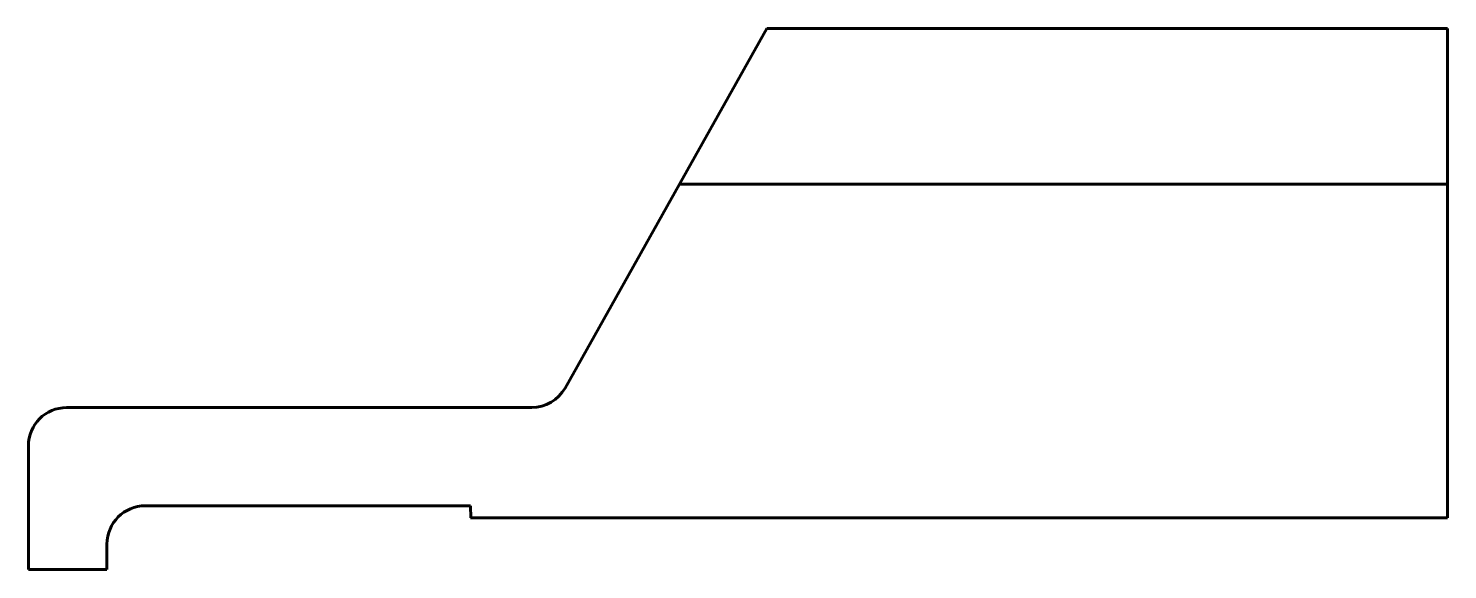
# Model space of a CAD drawing. Header units: millimetres. Extents: x -31.2 to 5.9, y 96.1 to 110.3.
import ezdxf

# ---------------------------------------------------------------- set-up
doc = ezdxf.new("R2010")
doc.units = ezdxf.units.MM
doc.linetypes.add('K5LT_BASIC', pattern=[0])

msp = doc.modelspace()

# ---------------------------------------------------------------- linework, layer by layer
at = {"color": 150, "linetype": 'K5LT_BASIC', "lineweight": 60, "true_color": 0x0080ff}
for p, q in [((-11.931, 110.257), (-14.213, 106.187)), ((5.866, 110.257), (-11.931, 110.257)), ((5.866, 110.257), (5.866, 106.187)), ((-14.213, 106.187), (-17.205, 100.851)), ((-14.213, 106.187), (5.866, 106.187)), ((5.866, 106.187), (5.866, 97.459)), ((-18.077, 100.34), (-30.235, 100.34)), ((-31.235, 99.34), (-31.235, 96.101)), ((-28.18, 97.771), (-19.675, 97.771)), ((-19.666, 97.459), (-19.675, 97.771)), ((5.866, 97.459), (-19.675, 97.459)), ((-29.18, 96.101), (-29.18, 96.771)), ((-31.235, 96.101), (-29.18, 96.101))]:
    msp.add_line(p, q, dxfattribs=at)
for centre, start, end in [((-18.077, 101.34), 270, 330.7188), ((-30.235, 99.34), 90, 180), ((-28.18, 96.771), 90, 180)]:
    msp.add_arc(centre, 1, start, end, dxfattribs=at)

doc.saveas('drawing.dxf')
